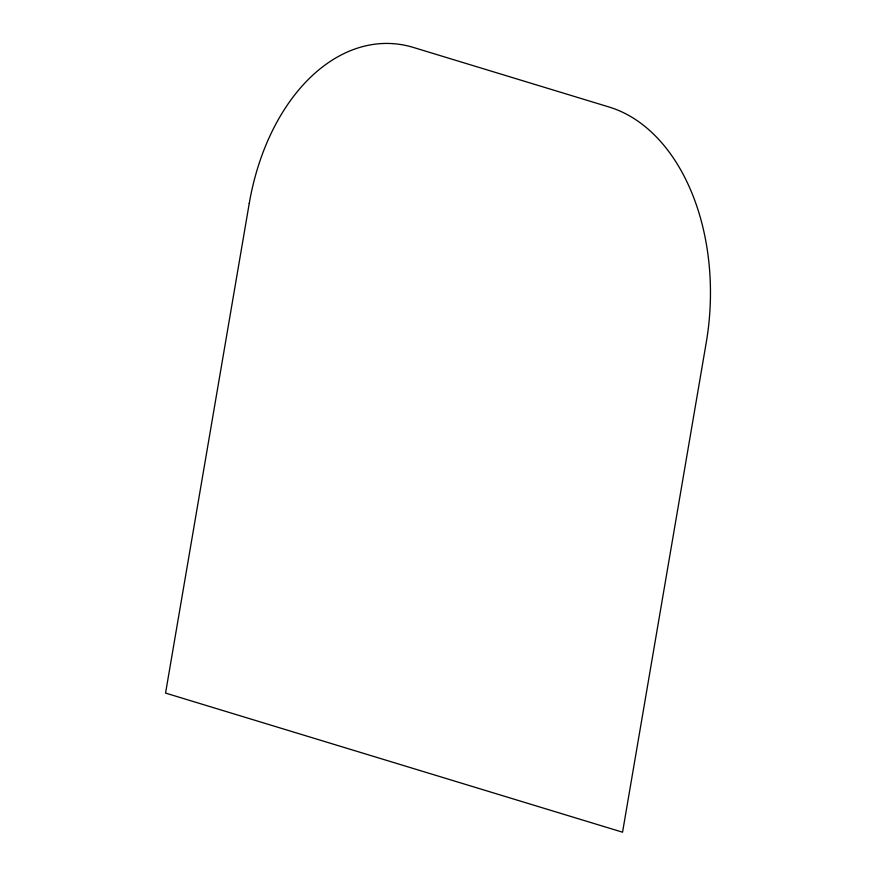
<?xml version="1.0" encoding="UTF-8"?>
<svg xmlns="http://www.w3.org/2000/svg" width="876" height="876" viewBox="0 0 876 876"><rect width="100%" height="100%" fill="white"/><g stroke="black" fill="none" stroke-linecap="round" stroke-linejoin="round"><path stroke-width="1.31" d="M249.233 203.495L165.553 693.08L622.551 832.2L706.231 342.615A200.035 134.477 -86.4 0 0 609.138 107.036L413.286 47.413A200.035 134.477 -86.4 0 0 249.233 203.495"/></g></svg>
